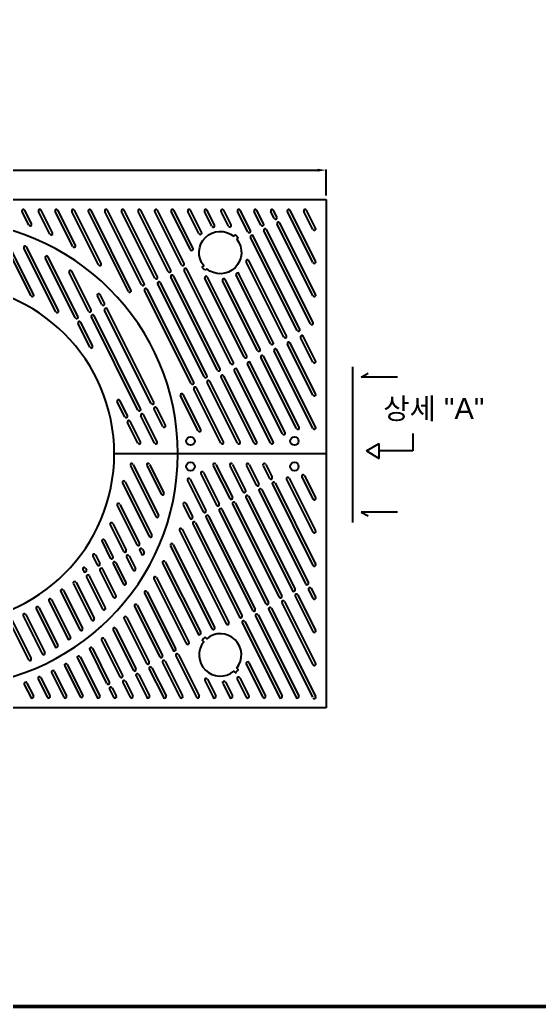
# Model space of a CAD drawing. Header units: millimetres. Extents: x 38142 to 45313, y -49849 to -44778.
# Drawn here: x 40076 to 41301, y -49683 to -47349 of the extents above; entities that cross this region are included whole.
import ezdxf

# ---------------------------------------------------------------- set-up
doc = ezdxf.new("R2010")
doc.units = ezdxf.units.MM
doc.layers.add('LAYOUT', color=7, linetype='Continuous')
doc.styles.get("Standard").update_dxf_attribs({"font": 'arial.ttf'})
doc.dimstyles.new('ISO-25', dxfattribs={"dimtxt": 40, "dimasz": 20, "dimexe": 1.25, "dimexo": 10, "dimgap": 10, "dimtad": 1, "dimdec": 0, "dimtxsty": 'Standard', "dimcen": 2.5, "dimclrd": 3, "dimclre": 3, "dimclrt": 3, "dimadec": 0, "dimazin": 0, "dimtfac": 1, "dimtdec": 0, "dimtmove": 0, "dimatfit": 3, "dimfxl": 1, "dimarcsym": 0})

# ---------------------------------------------------------------- blocks, each defined once
blk = doc.blocks.new('*D33')
at = {"color": 3, "lineweight": -2, "transparency": 16777216}
for p, q in [((38998.6, -47763.8), (38998.6, -47703)), ((39018.6, -47704.2), (40778.6, -47704.2)), ((40798.6, -47763.8), (40798.6, -47703))]:
    blk.add_line(p, q, dxfattribs=at)
at = {"color": 3, "transparency": 16777216}
for points in [[(39018.6, -47700.9), (39018.6, -47707.6), (38998.6, -47704.2)], [(40778.6, -47700.9), (40778.6, -47707.6), (40798.6, -47704.2)]]:
    blk.add_solid(points, dxfattribs=at)
at = {"layer": 'Defpoints', "color": 0, "transparency": 16777216}
for p in [(40798.6, -47704.2), (38998.6, -47773.8), (40798.6, -47773.8)]:
    blk.add_point(p, dxfattribs=at)
at = {"color": 3, "transparency": 16777216, "insert": (39898.6, -47673.8), "char_height": 40, "attachment_point": 5}
blk.add_mtext('1800', dxfattribs=at)

msp = doc.modelspace()

# ---------------------------------------------------------------- linework, layer by layer
for p, q in [((38998.6, -47773.8), (40798.6, -47773.8)), ((40798.6, -47773.8), (40798.6, -48373.8)), ((40097.1, -47834.1), (40081, -47801.9)), ((40103.3, -47830.9), (40087.2, -47798.8)), ((40146.7, -47855), (40120.1, -47801.9)), ((40152.9, -47851.9), (40126.4, -47798.8)), ((40200.5, -47884.3), (40159.2, -47801.9)), ((40206.7, -47881.2), (40165.5, -47798.7)), ((40261.1, -47927.4), (40198.4, -47801.9)), ((40267.4, -47924.3), (40204.6, -47798.8)), ((40331.8, -47990.4), (40237.5, -47801.9)), ((40338, -47987.3), (40243.8, -47798.8)), ((40363.1, -47974.8), (40276.6, -47801.9)), ((40369.3, -47971.6), (40282.9, -47798.8)), ((40394.4, -47959.1), (40315.8, -47801.9)), ((40400.6, -47956), (40322, -47798.8)), ((40425.7, -47943.5), (40354.9, -47801.9)), ((40431.9, -47940.3), (40361.1, -47798.8)), ((40457, -47927.8), (40394, -47801.9)), ((40463.2, -47924.7), (40400.3, -47798.8)), ((40478.2, -47891.9), (40433.1, -47801.9)), ((40484.4, -47888.8), (40439.4, -47798.8)), ((40498.4, -47854.1), (40472.3, -47801.9)), ((40504.6, -47850.9), (40478.5, -47798.8)), ((40528.9, -47836.8), (40511.4, -47801.9)), ((40535.1, -47833.7), (40517.7, -47798.8)), ((40567.9, -47836.7), (40550.5, -47801.9)), ((40574.2, -47833.6), (40556.8, -47798.8)), ((40613.5, -47849.6), (40589.7, -47801.9)), ((40619.8, -47846.4), (40595.9, -47798.8)), ((40644.8, -47833.9), (40628.8, -47801.9)), ((40651.1, -47830.8), (40635.1, -47798.8)), ((40676.1, -47818.3), (40667.9, -47801.9)), ((40682.4, -47815.1), (40674.2, -47798.8)), ((40767.4, -47922.5), (40707.1, -47801.9)), ((40773.6, -47919.4), (40713.3, -47798.8)), ((40767.4, -47844.3), (40746.2, -47801.9)), ((40773.6, -47841.1), (40752.5, -47798.8)), ((40767.4, -48000.8), (40682.8, -47831.7)), ((40773.6, -47997.7), (40689.1, -47828.5)), ((40730.2, -48082.9), (40620.2, -47863)), ((40736.4, -48079.7), (40626.5, -47859.8)), ((40761.5, -48067.2), (40651.5, -47847.3)), ((40767.7, -48064.1), (40657.8, -47844.2)), ((40102.1, -48000.6), (40038, -47872.5)), ((40108.3, -47997.5), (40044.3, -47869.4)), ((40166.6, -48035.7), (40091.4, -47885.4)), ((40160.3, -48038.9), (40085.2, -47888.6)), ((40212.8, -48049.9), (40142.2, -47908.7)), ((40206.5, -48053), (40135.9, -47911.8)), ((40698.8, -48098.5), (40609.9, -47920.6)), ((40705.1, -48095.4), (40616.1, -47917.4)), ((40237.8, -48037.4), (40192.1, -47945.8)), ((40244.1, -48034.3), (40198.3, -47942.7)), ((40542.3, -48176.8), (40432.4, -47956.9)), ((40548.6, -48173.6), (40438.6, -47953.8)), ((40573.6, -48161.1), (40463.7, -47941.2)), ((40579.9, -48158), (40470, -47938.1)), ((40611.2, -48142.3), (40518.3, -47956.5)), ((40667.5, -48114.2), (40586.3, -47951.7)), ((40673.8, -48111), (40592.6, -47948.6)), ((40511, -48192.4), (40401.1, -47972.5)), ((40517.3, -48189.3), (40407.3, -47969.4)), ((40604.9, -48145.5), (40512, -47959.6)), ((40636.2, -48129.8), (40554.2, -47965.8)), ((40642.5, -48126.7), (40560.5, -47962.7)), ((40269.2, -48021.7), (40258.7, -48000.8)), ((40275.4, -48018.6), (40264.9, -47997.7)), ((40479.7, -48208.1), (40369.8, -47988.2)), ((40486, -48204.9), (40376, -47985.1)), ((40360.8, -48267.5), (40250.8, -48047.7)), ((40385.8, -48255), (40275.9, -48035.2)), ((40392.1, -48251.9), (40282.1, -48032)), ((40241, -48121.9), (40213.3, -48066.5)), ((40247.2, -48118.7), (40219.5, -48063.3)), ((40354.5, -48270.7), (40244.6, -48050.8)), ((40773.6, -48154.2), (40744.7, -48096.3)), ((40767.4, -48235.6), (40707.1, -48115)), ((40773.6, -48232.4), (40713.4, -48111.9)), ((40767.4, -48157.3), (40738.4, -48099.4)), ((40734.7, -48311), (40650.8, -48143.2)), ((40767.4, -48313.8), (40675.8, -48130.7)), ((40773.6, -48310.7), (40682.1, -48127.6)), ((40695.4, -48326.4), (40613.2, -48162)), ((40701.7, -48323.3), (40619.5, -48158.9)), ((40728.4, -48314.1), (40644.5, -48146.4)), ((40634.6, -48345.6), (40556.9, -48190.2)), ((40667.5, -48348.8), (40581.9, -48177.7)), ((40673.7, -48345.6), (40588.2, -48174.5)), ((40860.7, -48168.3), (40860.7, -48535.9)), ((40881.5, -48192.8), (40897.5, -48183.8)), ((40589.2, -48348.8), (40517.7, -48205.8)), ((40595.5, -48345.6), (40524, -48202.7)), ((40628.3, -48348.8), (40550.6, -48193.3)), ((40967, -48192.8), (40881.5, -48192.8)), ((40496.3, -48319.5), (40455.1, -48237.1)), ((40502.6, -48316.4), (40461.4, -48234)), ((40550.1, -48348.8), (40486.4, -48221.5)), ((40556.3, -48345.6), (40492.7, -48218.4)), ((40323.2, -48286.3), (40305.5, -48251)), ((40329.5, -48283.2), (40311.8, -48247.9)), ((40399.8, -48345.6), (40367.5, -48281)), ((40413, -48309.5), (40392.5, -48268.4)), ((40419.3, -48306.4), (40398.8, -48265.3)), ((40354.4, -48348.8), (40329.9, -48299.7)), ((40360.7, -48345.6), (40336.2, -48296.6)), ((40393.5, -48348.8), (40361.2, -48284.1)), ((41003.4, -48325.8), (41003.4, -48367.2)), ((40893.8, -48367.2), (40923.9, -48349.4)), ((40923.9, -48385), (40923.9, -48349.4)), ((40798.6, -48373.8), (40298.6, -48373.8)), ((40798.6, -48373.8), (40798.6, -48973.8)), ((40893.8, -48367.2), (40923.9, -48385)), ((41003.4, -48367.2), (40923.9, -48367.2)), ((40342.9, -48398.8), (40403.1, -48519.2)), ((40382, -48398.8), (40415.5, -48465.7)), ((40538.6, -48398.8), (40577.2, -48476.1)), ((40577.7, -48398.8), (40608.5, -48460.4)), ((40616.8, -48398.8), (40639.8, -48444.8)), ((40656, -48398.8), (40671.1, -48429.1)), ((40336.6, -48401.9), (40396.9, -48522.3)), ((40375.8, -48401.9), (40409.3, -48468.9)), ((40502.9, -48421.4), (40539.7, -48494.9)), ((40509.2, -48418.3), (40545.9, -48491.7)), ((40532.3, -48401.9), (40571, -48479.2)), ((40571.4, -48401.9), (40602.3, -48463.6)), ((40610.6, -48401.9), (40633.6, -48447.9)), ((40649.7, -48401.9), (40664.9, -48432.3)), ((40318, -48442.8), (40381, -48568.9)), ((40324.3, -48439.7), (40387.3, -48565.8)), ((40471.5, -48436.9), (40508.4, -48510.5)), ((40477.8, -48433.7), (40514.6, -48507.4)), ((40671.6, -48445.7), (40767.4, -48637.3)), ((40677.9, -48442.5), (40773.6, -48634.1)), ((40705, -48434.2), (40767.4, -48559)), ((40711.3, -48431.1), (40773.6, -48555.9)), ((40741.1, -48428.2), (40767.4, -48480.7)), ((40747.4, -48425), (40773.6, -48477.6)), ((40640.3, -48461.3), (40750.2, -48681.2)), ((40646.5, -48458.2), (40756.5, -48678.1)), ((40311.9, -48493.2), (40358.1, -48585.7)), ((40467.2, -48490.8), (40483.3, -48523)), ((40577.7, -48492.6), (40687.6, -48712.5)), ((40583.9, -48489.5), (40693.9, -48709.4)), ((40609, -48477), (40718.9, -48696.9)), ((40615.2, -48473.8), (40725.2, -48693.7)), ((40305.6, -48496.3), (40351.8, -48588.8)), ((40460.9, -48494), (40477.1, -48526.2)), ((40546.4, -48508.3), (40656.3, -48728.2)), ((40552.6, -48505.2), (40662.6, -48725)), ((40967, -48511.4), (40881.5, -48511.4)), ((40881.5, -48511.4), (40897.5, -48520.3)), ((40295.4, -48538.5), (40326.8, -48601.3)), ((40483.8, -48539.6), (40593.7, -48759.5)), ((40490, -48536.5), (40600, -48756.3)), ((40515.1, -48523.9), (40625, -48743.8)), ((40521.3, -48520.8), (40631.3, -48740.7)), ((40289.1, -48541.6), (40320.5, -48604.4)), ((40452.5, -48555.2), (40562.4, -48775.1)), ((40458.7, -48552.1), (40568.7, -48772)), ((40269.7, -48581), (40289.2, -48620.1)), ((40275.9, -48577.9), (40295.5, -48617)), ((40358.5, -48602.2), (40362.6, -48610.4)), ((40364.8, -48599.1), (40368.9, -48607.2)), ((40431.1, -48590.8), (40529.1, -48786.8)), ((40437.4, -48587.7), (40535.4, -48783.6)), ((40248, -48615.8), (40257.9, -48635.7)), ((40254.2, -48612.7), (40264.2, -48632.6)), ((40295.9, -48633.5), (40320, -48681.5)), ((40302.2, -48630.4), (40326.2, -48678.4)), ((40327.2, -48617.9), (40342.2, -48647.7)), ((40333.5, -48614.7), (40348.4, -48644.6)), ((40412.5, -48631.8), (40496.2, -48799.3)), ((40418.7, -48628.7), (40502.5, -48796.1)), ((40224.3, -48646.8), (40226.6, -48651.4)), ((40230.6, -48643.7), (40232.9, -48648.3)), ((40264.6, -48649.2), (40296.2, -48712.4)), ((40270.9, -48646), (40302.5, -48709.2)), ((40202, -48680.5), (40244.8, -48766)), ((40208.3, -48677.3), (40251.1, -48762.9)), ((40233.3, -48664.8), (40271.1, -48740.4)), ((40239.6, -48661.7), (40277.4, -48737.3)), ((40392, -48669.1), (40468.5, -48822.1)), ((40398.3, -48666), (40474.7, -48818.9)), ((40172.2, -48699), (40217.3, -48789.3)), ((40178.4, -48695.9), (40223.6, -48786.1)), ((40369.9, -48703.2), (40437.2, -48837.7)), ((40376.2, -48700.1), (40443.4, -48834.6)), ((40756.9, -48694.6), (40767.4, -48715.5)), ((40763.2, -48691.5), (40773.6, -48712.4)), ((40143.9, -48720.8), (40188.7, -48810.3)), ((40150.2, -48717.7), (40194.9, -48807.2)), ((40694.3, -48725.9), (40767.4, -48872.1)), ((40700.6, -48722.8), (40773.6, -48868.9)), ((40725.6, -48710.3), (40767.4, -48793.8)), ((40731.9, -48707.1), (40773.6, -48790.7)), ((40114.4, -48739.9), (40159, -48829.2)), ((40120.6, -48736.8), (40165.2, -48826)), ((40346.4, -48734.5), (40405.9, -48853.4)), ((40352.7, -48731.4), (40412.1, -48850.2)), ((40663, -48741.6), (40766.6, -48948.8)), ((40669.3, -48738.4), (40773.6, -48947.2)), ((40051.6, -48770.9), (40096.2, -48860.2)), ((40057.9, -48767.8), (40102.5, -48857)), ((40083.5, -48756.5), (40128.2, -48845.9)), ((40089.8, -48753.4), (40134.5, -48842.8)), ((40321.7, -48763.2), (40374.6, -48869)), ((40327.9, -48760.1), (40380.8, -48865.9)), ((40600.4, -48772.9), (40688.3, -48948.8)), ((40606.7, -48769.7), (40694.6, -48945.6)), ((40631.7, -48757.2), (40727.5, -48948.8)), ((40638, -48754.1), (40733.7, -48945.6)), ((40295.7, -48789.6), (40343.3, -48884.7)), ((40302, -48786.5), (40349.5, -48881.6)), ((40268.7, -48813.8), (40312, -48900.3)), ((40275, -48810.7), (40318.2, -48897.2)), ((40240.7, -48836), (40280.6, -48916)), ((40246.9, -48832.9), (40286.9, -48912.9)), ((40211.6, -48856.1), (40257.9, -48948.8)), ((40217.9, -48853), (40264.2, -48945.6)), ((40412.6, -48866.8), (40453.6, -48948.8)), ((40418.8, -48863.7), (40459.8, -48945.6)), ((40443.9, -48851.1), (40492.7, -48948.8)), ((40450.1, -48848), (40499, -48945.6)), ((40616.2, -48867.2), (40655.5, -48945.6)), ((40150.6, -48890.6), (40179.6, -48948.8)), ((40156.8, -48887.5), (40185.9, -48945.6)), ((40181.6, -48874.3), (40218, -48947.3)), ((40187.8, -48871.2), (40224.3, -48944.2)), ((40381.3, -48882.4), (40414.4, -48948.8)), ((40387.5, -48879.3), (40420.7, -48945.6)), ((40610, -48870.3), (40649.2, -48948.8)), ((40118.8, -48905.4), (40140.5, -48948.8)), ((40125.1, -48902.3), (40146.8, -48945.6)), ((40318.7, -48913.8), (40336.2, -48948.8)), ((40324.9, -48910.6), (40342.4, -48945.6)), ((40350, -48898.1), (40375.3, -48948.8)), ((40356.2, -48895), (40381.6, -48945.6)), ((40512.2, -48909.4), (40531.8, -48948.8)), ((40518.4, -48906.3), (40538.1, -48945.6)), ((40560.7, -48912.6), (40577.2, -48945.6)), ((40588.8, -48906.1), (40610.1, -48948.8)), ((40595, -48903), (40616.3, -48945.6)), ((40086.1, -48918.3), (40101.4, -48948.8)), ((40092.4, -48915.1), (40107.6, -48945.6)), ((40287.4, -48929.4), (40297, -48948.8)), ((40293.6, -48926.3), (40303.3, -48945.6)), ((40554.5, -48915.8), (40571, -48948.8)), ((40798.6, -48973.8), (38998.6, -48973.8))]:
    msp.add_line(p, q)
for points in [[(40513, -47940.7, -0.045549), (40506, -47933.5), (40509.6, -47930, -0.904534), (40580.7, -47860.4), (40584.3, -47856.9, -0.045549), (40591.3, -47864), (40587.7, -47867.5, -0.904534), (40516.6, -47937.1)], [(40513, -48806.9, 0.045549), (40506, -48814), (40509.6, -48817.5, 0.904534), (40580.7, -48887.1), (40584.3, -48890.7, 0.045549), (40591.3, -48883.5), (40587.7, -48880, 0.904534), (40516.6, -48810.4)]]:
    msp.add_lwpolyline(points, format="xyb", close=True)
for centre in [(40478.6, -48343.8), (40723.6, -48343.8), (40478.6, -48403.8), (40723.6, -48403.8)]:
    msp.add_circle(centre, 10)
for centre, radius, start, end in [((40084.1, -47800.3), 3.5, 26.5651, 206.5651), ((40123.2, -47800.3), 3.5, 26.5651, 206.5651), ((40162.3, -47800.3), 3.5, 26.5651, 206.5651), ((40201.5, -47800.3), 3.5, 26.5651, 206.5651), ((40240.6, -47800.3), 3.5, 26.5651, 206.5651), ((40279.8, -47800.3), 3.5, 26.5651, 206.5651), ((40318.9, -47800.3), 3.5, 26.5651, 206.5651), ((40358, -47800.3), 3.5, 26.5651, 206.5651), ((40397.1, -47800.3), 3.5, 26.5651, 206.5651), ((40436.3, -47800.3), 3.5, 26.5651, 206.5651), ((40475.4, -47800.3), 3.5, 26.5651, 206.5651), ((40514.5, -47800.3), 3.5, 26.5651, 206.5651), ((40553.7, -47800.3), 3.5, 26.5651, 206.5651), ((40592.8, -47800.3), 3.5, 26.5651, 206.5651), ((40631.9, -47800.3), 3.5, 26.5651, 206.5651), ((40671.1, -47800.3), 3.5, 26.5651, 206.5651), ((40679.2, -47816.7), 3.5, 206.5651, 26.5651), ((40710.2, -47800.3), 3.5, 26.5651, 206.5651), ((40749.3, -47800.3), 3.5, 26.5651, 206.5651), ((39898.6, -48373.8), 550, 0, 180), ((40100.2, -47832.5), 3.5, 206.5651, 26.5651), ((40532, -47835.3), 3.5, 206.5651, 26.5651), ((40571.1, -47835.1), 3.5, 206.5651, 26.5651), ((40647.9, -47832.3), 3.5, 206.5651, 26.5651), ((40686, -47830.1), 3.5, 26.5651, 206.5651), ((40149.8, -47853.4), 3.5, 206.5651, 26.5651), ((40501.5, -47852.5), 3.5, 206.5651, 26.5651), ((40616.6, -47848), 3.5, 206.5651, 26.5651), ((40623.3, -47861.4), 3.5, 26.5651, 206.5651), ((40654.7, -47845.8), 3.5, 26.5651, 206.5651), ((40770.5, -47842.7), 3.5, 206.5651, 26.5651), ((40088.3, -47887), 3.5, 26.5651, 206.5651), ((40203.6, -47882.8), 3.5, 206.5651, 26.5651), ((40139.1, -47910.2), 3.5, 26.5651, 206.5651), ((40481.3, -47890.3), 3.5, 206.5651, 26.5651), ((40264.2, -47925.8), 3.5, 206.5651, 26.5651), ((40460.1, -47926.3), 3.5, 206.5651, 26.5651), ((40613, -47919), 3.5, 26.5651, 206.5651), ((40770.5, -47921), 3.5, 206.5651, 26.5651), ((40195.2, -47944.3), 3.5, 26.5651, 206.5651), ((40397.5, -47957.6), 3.5, 206.5651, 26.5651), ((40428.8, -47941.9), 3.5, 206.5651, 26.5651), ((40435.5, -47955.3), 3.5, 26.5651, 206.5651), ((40466.8, -47939.7), 3.5, 26.5651, 206.5651), ((40515.2, -47958.1), 3.5, 26.5651, 206.5651), ((40589.5, -47950.2), 3.5, 26.5651, 206.5651), ((39898.6, -48373.8), 400, 0, 180), ((40366.2, -47973.2), 3.5, 206.5651, 26.5651), ((40404.2, -47971), 3.5, 26.5651, 206.5651), ((40557.4, -47964.2), 3.5, 26.5651, 206.5651), ((40105.2, -47999), 3.5, 206.5651, 26.5651), ((40261.8, -47999.2), 3.5, 26.5651, 206.5651), ((40334.9, -47988.9), 3.5, 206.5651, 26.5651), ((40372.9, -47986.6), 3.5, 26.5651, 206.5651), ((40770.5, -47999.2), 3.5, 206.5651, 26.5651), ((40272.3, -48020.2), 3.5, 206.5651, 26.5651), ((40163.5, -48037.3), 3.5, 206.5651, 26.5651), ((40209.7, -48051.5), 3.5, 206.5651, 26.5651), ((40241, -48035.8), 3.5, 206.5651, 26.5651), ((40247.7, -48049.2), 3.5, 26.5651, 206.5651), ((40279, -48033.6), 3.5, 26.5651, 206.5651), ((40216.4, -48064.9), 3.5, 26.5651, 206.5651), ((40764.6, -48065.6), 3.5, 206.5651, 26.5651), ((40702, -48096.9), 3.5, 206.5651, 26.5651), ((40733.3, -48081.3), 3.5, 206.5651, 26.5651), ((40741.6, -48097.8), 3.5, 26.5651, 206.5651), ((40244.1, -48120.3), 3.5, 206.5651, 26.5651), ((40670.7, -48112.6), 3.5, 206.5651, 26.5651), ((40710.3, -48113.5), 3.5, 26.5651, 206.5651), ((40608.1, -48143.9), 3.5, 206.5651, 26.5651), ((40639.4, -48128.2), 3.5, 206.5651, 26.5651), ((40647.6, -48144.8), 3.5, 26.5651, 206.5651), ((40678.9, -48129.1), 3.5, 26.5651, 206.5651), ((40576.8, -48159.5), 3.5, 206.5651, 26.5651), ((40616.3, -48160.4), 3.5, 26.5651, 206.5651), ((40770.5, -48155.8), 3.5, 206.5651, 26.5651), ((40514.2, -48190.9), 3.5, 206.5651, 26.5651), ((40545.5, -48175.2), 3.5, 206.5651, 26.5651), ((40553.7, -48191.7), 3.5, 26.5651, 206.5651), ((40585, -48176.1), 3.5, 26.5651, 206.5651), ((40482.8, -48206.5), 3.5, 206.5651, 26.5651), ((40520.9, -48204.3), 3.5, 26.5651, 206.5651), ((40458.2, -48235.6), 3.5, 26.5651, 206.5651), ((40489.6, -48219.9), 3.5, 26.5651, 206.5651), ((40770.5, -48234), 3.5, 206.5651, 26.5651), ((40308.7, -48249.5), 3.5, 26.5651, 206.5651), ((40388.9, -48253.5), 3.5, 206.5651, 26.5651), ((40326.3, -48284.8), 3.5, 206.5651, 26.5651), ((40357.6, -48269.1), 3.5, 206.5651, 26.5651), ((40364.3, -48282.5), 3.5, 26.5651, 206.5651), ((40395.6, -48266.9), 3.5, 26.5651, 206.5651), ((40333, -48298.2), 3.5, 26.5651, 206.5651), ((40416.2, -48308), 3.5, 206.5651, 26.5651), ((40499.4, -48317.9), 3.5, 206.5651, 26.5651), ((40698.6, -48324.9), 3.5, 206.5651, 26.5651), ((40731.5, -48312.6), 3.5, 206.5651, 26.5651), ((40770.5, -48312.3), 3.5, 206.5651, 26.5651), ((40357.5, -48347.2), 3.5, 206.5651, 26.5651), ((40396.7, -48347.2), 3.5, 206.5651, 26.5651), ((40553.2, -48347.2), 3.5, 206.5651, 26.5651), ((40592.3, -48347.2), 3.5, 206.5651, 26.5651), ((40631.5, -48347.2), 3.5, 206.5651, 26.5651), ((40670.6, -48347.2), 3.5, 206.5651, 26.5651), ((39898.6, -48373.8), 550, 180, 0), ((39898.6, -48373.8), 400, 180, 0), ((40339.8, -48400.3), 3.5, 26.5651, 206.5651), ((40378.9, -48400.3), 3.5, 26.5651, 206.5651), ((40535.4, -48400.3), 3.5, 26.5651, 206.5651), ((40574.6, -48400.3), 3.5, 26.5651, 206.5651), ((40613.7, -48400.3), 3.5, 26.5651, 206.5651), ((40652.8, -48400.3), 3.5, 26.5651, 206.5651), ((40506.1, -48419.8), 3.5, 26.5651, 206.5651), ((40744.2, -48426.6), 3.5, 26.5651, 206.5651), ((40321.1, -48441.3), 3.5, 26.5651, 206.5651), ((40474.7, -48435.3), 3.5, 26.5651, 206.5651), ((40636.7, -48446.3), 3.5, 206.5651, 26.5651), ((40668, -48430.7), 3.5, 206.5651, 26.5651), ((40674.7, -48444.1), 3.5, 26.5651, 206.5651), ((40708.1, -48432.6), 3.5, 26.5651, 206.5651), ((40412.4, -48467.3), 3.5, 206.5651, 26.5651), ((40605.4, -48462), 3.5, 206.5651, 26.5651), ((40643.4, -48459.8), 3.5, 26.5651, 206.5651), ((40308.7, -48494.7), 3.5, 26.5651, 206.5651), ((40464.1, -48492.4), 3.5, 26.5651, 206.5651), ((40542.8, -48493.3), 3.5, 206.5651, 26.5651), ((40574.1, -48477.6), 3.5, 206.5651, 26.5651), ((40580.8, -48491.1), 3.5, 26.5651, 206.5651), ((40612.1, -48475.4), 3.5, 26.5651, 206.5651), ((40770.5, -48479.2), 3.5, 206.5651, 26.5651), ((40511.5, -48509), 3.5, 206.5651, 26.5651), ((40549.5, -48506.7), 3.5, 26.5651, 206.5651), ((40292.2, -48540), 3.5, 26.5651, 206.5651), ((40400, -48520.7), 3.5, 206.5651, 26.5651), ((40480.2, -48524.6), 3.5, 206.5651, 26.5651), ((40486.9, -48538), 3.5, 26.5651, 206.5651), ((40518.2, -48522.4), 3.5, 26.5651, 206.5651), ((40455.6, -48553.7), 3.5, 26.5651, 206.5651), ((40770.5, -48557.4), 3.5, 206.5651, 26.5651), ((40272.8, -48579.5), 3.5, 26.5651, 206.5651), ((40355, -48587.2), 3.5, 206.5651, 26.5651), ((40384.1, -48567.3), 3.5, 206.5651, 26.5651), ((40434.2, -48589.2), 3.5, 26.5651, 206.5651), ((40323.7, -48602.9), 3.5, 206.5651, 26.5651), ((40361.7, -48600.6), 3.5, 26.5651, 206.5651), ((40365.8, -48608.8), 3.5, 206.5651, 26.5651), ((40251.1, -48614.3), 3.5, 26.5651, 206.5651), ((40261, -48634.2), 3.5, 206.5651, 26.5651), ((40292.4, -48618.5), 3.5, 206.5651, 26.5651), ((40299.1, -48631.9), 3.5, 26.5651, 206.5651), ((40330.4, -48616.3), 3.5, 26.5651, 206.5651), ((40415.6, -48630.3), 3.5, 26.5651, 206.5651), ((40227.5, -48645.3), 3.5, 26.5651, 206.5651), ((40229.7, -48649.8), 3.5, 206.5651, 26.5651), ((40267.8, -48647.6), 3.5, 26.5651, 206.5651), ((40345.3, -48646.1), 3.5, 206.5651, 26.5651), ((40770.5, -48635.7), 3.5, 206.5651, 26.5651), ((40205.1, -48678.9), 3.5, 26.5651, 206.5651), ((40236.5, -48663.2), 3.5, 26.5651, 206.5651), ((40323.1, -48680), 3.5, 206.5651, 26.5651), ((40395.1, -48667.5), 3.5, 26.5651, 206.5651), ((40753.4, -48679.6), 3.5, 206.5651, 26.5651), ((40175.3, -48697.5), 3.5, 26.5651, 206.5651), ((40373, -48701.6), 3.5, 26.5651, 206.5651), ((40722, -48695.3), 3.5, 206.5651, 26.5651), ((40760.1, -48693.1), 3.5, 26.5651, 206.5651), ((40147.1, -48719.3), 3.5, 26.5651, 206.5651), ((40299.4, -48710.8), 3.5, 206.5651, 26.5651), ((40659.4, -48726.6), 3.5, 206.5651, 26.5651), ((40690.7, -48710.9), 3.5, 206.5651, 26.5651), ((40697.5, -48724.4), 3.5, 26.5651, 206.5651), ((40728.8, -48708.7), 3.5, 26.5651, 206.5651), ((40770.5, -48714), 3.5, 206.5651, 26.5651), ((40117.5, -48738.4), 3.5, 26.5651, 206.5651), ((40274.3, -48738.9), 3.5, 206.5651, 26.5651), ((40349.6, -48732.9), 3.5, 26.5651, 206.5651), ((40628.1, -48742.2), 3.5, 206.5651, 26.5651), ((40666.1, -48740), 3.5, 26.5651, 206.5651), ((40086.6, -48754.9), 3.5, 26.5651, 206.5651), ((40247.9, -48764.5), 3.5, 206.5651, 26.5651), ((40324.8, -48761.7), 3.5, 26.5651, 206.5651), ((40565.5, -48773.6), 3.5, 206.5651, 26.5651), ((40596.8, -48757.9), 3.5, 206.5651, 26.5651), ((40603.5, -48771.3), 3.5, 26.5651, 206.5651), ((40634.8, -48755.7), 3.5, 26.5651, 206.5651), ((40220.4, -48787.7), 3.5, 206.5651, 26.5651), ((40298.9, -48788.1), 3.5, 26.5651, 206.5651), ((40499.3, -48797.7), 3.5, 206.5651, 26.5651), ((40532.2, -48785.2), 3.5, 206.5651, 26.5651), ((40770.5, -48792.2), 3.5, 206.5651, 26.5651), ((40191.8, -48808.7), 3.5, 206.5651, 26.5651), ((40271.8, -48812.3), 3.5, 26.5651, 206.5651), ((40471.6, -48820.5), 3.5, 206.5651, 26.5651), ((40131.3, -48844.3), 3.5, 206.5651, 26.5651), ((40162.1, -48827.6), 3.5, 206.5651, 26.5651), ((40243.8, -48834.4), 3.5, 26.5651, 206.5651), ((40440.3, -48836.2), 3.5, 206.5651, 26.5651), ((40099.3, -48858.6), 3.5, 206.5651, 26.5651), ((40214.7, -48854.6), 3.5, 26.5651, 206.5651), ((40377.7, -48867.5), 3.5, 206.5651, 26.5651), ((40409, -48851.8), 3.5, 206.5651, 26.5651), ((40415.7, -48865.2), 3.5, 26.5651, 206.5651), ((40447, -48849.6), 3.5, 26.5651, 206.5651), ((40613.1, -48868.7), 3.5, 26.5651, 206.5651), ((40153.7, -48889.1), 3.5, 26.5651, 206.5651), ((40184.7, -48872.8), 3.5, 26.5651, 206.5651), ((40346.4, -48883.1), 3.5, 206.5651, 26.5651), ((40384.4, -48880.9), 3.5, 26.5651, 206.5651), ((40770.5, -48870.5), 3.5, 206.5651, 26.5651), ((40089.3, -48916.7), 3.5, 26.5651, 206.5651), ((40122, -48903.9), 3.5, 26.5651, 206.5651), ((40283.8, -48914.4), 3.5, 206.5651, 26.5651), ((40315.1, -48898.8), 3.5, 206.5651, 26.5651), ((40321.8, -48912.2), 3.5, 26.5651, 206.5651), ((40353.1, -48896.5), 3.5, 26.5651, 206.5651), ((40515.3, -48907.9), 3.5, 26.5651, 206.5651), ((40557.6, -48914.2), 3.5, 26.5651, 206.5651), ((40591.9, -48904.6), 3.5, 26.5651, 206.5651), ((40290.5, -48927.8), 3.5, 26.5651, 206.5651), ((40104.5, -48947.2), 3.5, 206.5651, 26.5651), ((40143.6, -48947.2), 3.5, 206.5651, 26.5651), ((40182.8, -48947.2), 3.5, 206.5651, 26.5651), ((40221.2, -48945.7), 3.5, 206.5651, 26.5651), ((40261, -48947.2), 3.5, 206.5651, 26.5651), ((40300.2, -48947.2), 3.5, 206.5651, 26.5651), ((40339.3, -48947.2), 3.5, 206.5651, 26.5651), ((40378.4, -48947.2), 3.5, 206.5651, 26.5651), ((40417.6, -48947.2), 3.5, 206.5651, 26.5651), ((40456.7, -48947.2), 3.5, 206.5651, 26.5651), ((40495.8, -48947.2), 3.5, 206.5651, 26.5651), ((40535, -48947.2), 3.5, 206.5651, 26.5651), ((40574.1, -48947.2), 3.5, 206.5651, 26.5651), ((40613.2, -48947.2), 3.5, 206.5651, 26.5651), ((40652.3, -48947.2), 3.5, 206.5651, 26.5651), ((40691.5, -48947.2), 3.5, 206.5651, 26.5651), ((40730.6, -48947.2), 3.5, 206.5651, 26.5651), ((40770.5, -48948.8), 3.5, 206.5651, 26.5651)]:
    msp.add_arc(centre, radius, start, end)
at = {"layer": 'LAYOUT', "const_width": 8.54}
msp.add_lwpolyline([(38312.5, -49678.6), (45142.7, -49678.6), (45142.7, -44948.7), (38312.5, -44948.7)], close=True, dxfattribs=at)

# ---------------------------------------------------------------- texts
at = {"color": 4}
msp.add_text('상세 "A"', height=49.5, dxfattribs=at).set_placement((40933.2, -48291.9))

# ---------------------------------------------------------------- dimensions: what is measured, and where the dimension line sits
dim = msp.add_linear_dim(base=(40798.6, -47704.2), p1=(38998.6, -47773.8), p2=(40798.6, -47773.8), dimstyle='ISO-25')
dim.commit()
dim.dimension.update_dxf_attribs({"geometry": '*D33', "text_midpoint": (39898.6, -47673.8)})

doc.saveas('drawing.dxf')
